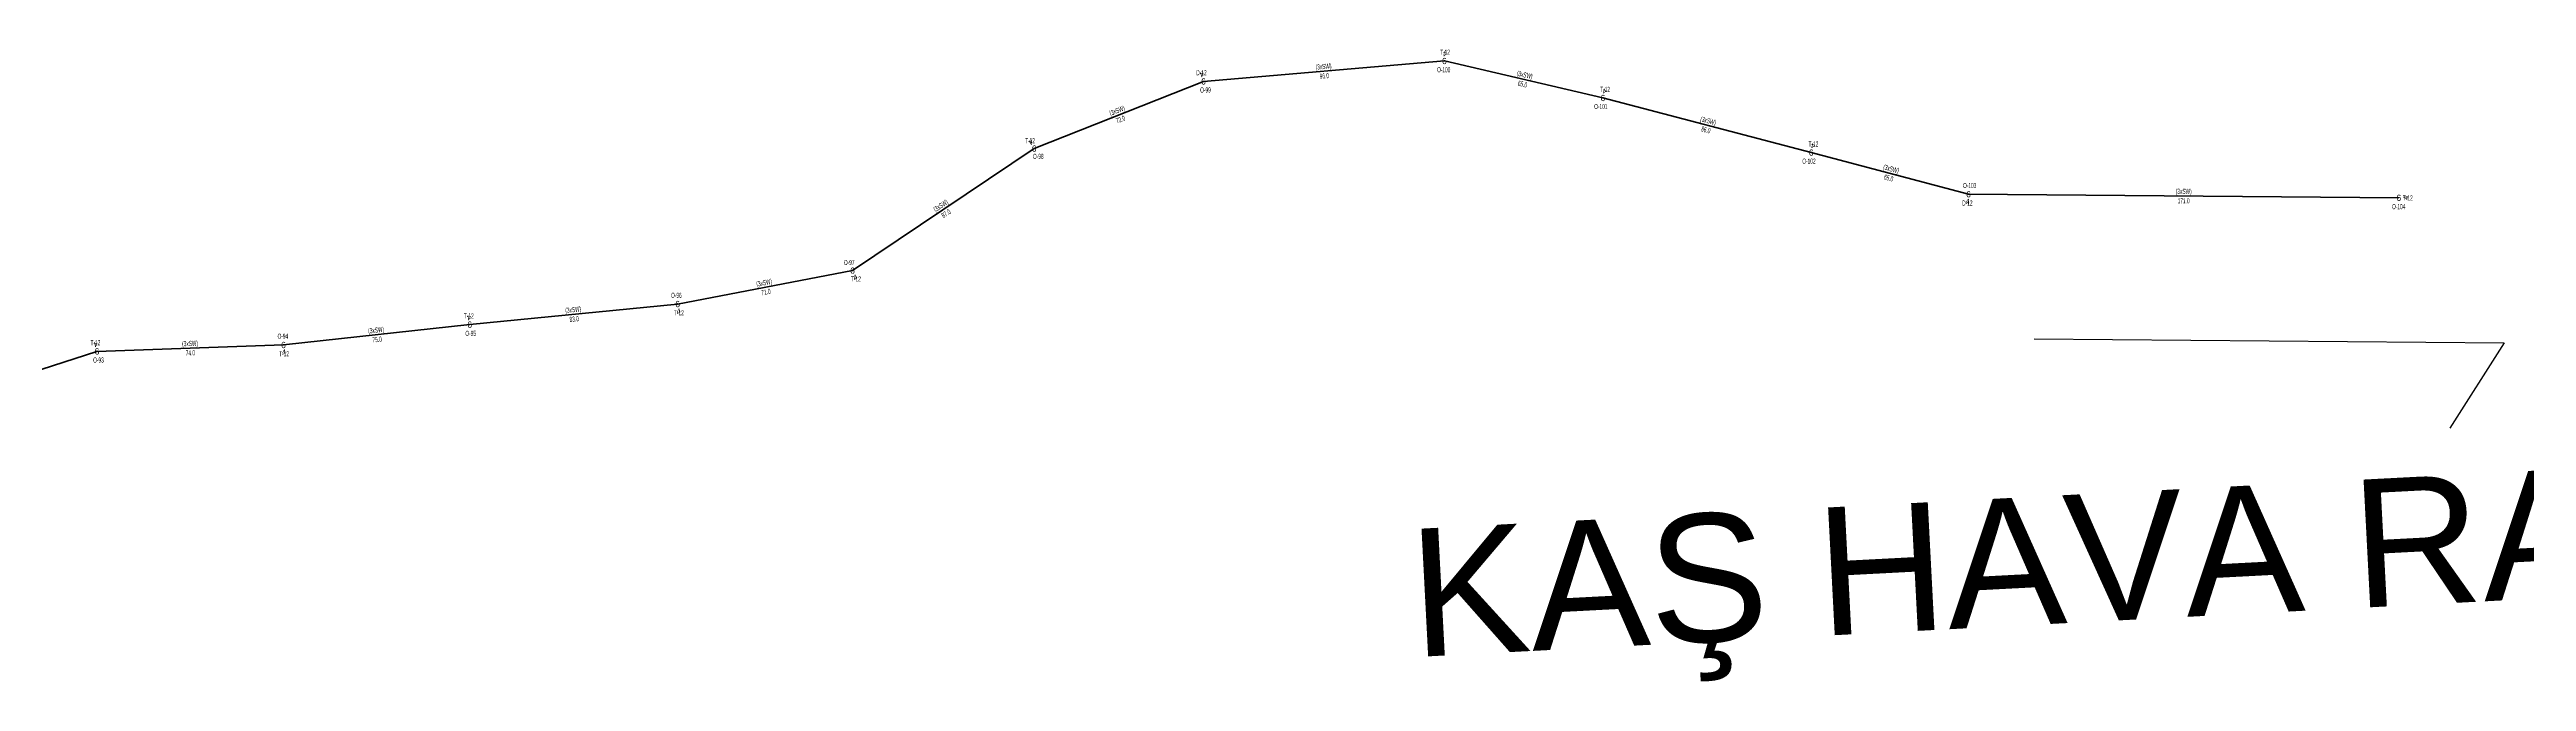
# Model space of a CAD drawing. Header units: millimetres. Extents: x 457514 to 465753, y 4009688 to 4014636.
# Drawn here: x 459356 to 460341, y 4012351 to 4012603 of the extents above; entities that cross this region are included whole.
import ezdxf
from ezdxf.enums import TextEntityAlignment as Align

# ---------------------------------------------------------------- set-up
doc = ezdxf.new("R2010")
doc.units = ezdxf.units.MM
for name, color, linetype, lineweight in [('DIREK_ENH_MEVCUT', 6, 'Continuous', 25), ('HAT_ENH_HAVAI_MEVCUT', 6, 'Continuous', 70), ('KULLANICI', 1, 'Continuous', 25)]:
    doc.layers.add(name, color=color, linetype=linetype, lineweight=lineweight)
doc.styles.add('Direk', font='B_CAD')
doc.styles.get("Standard").update_dxf_attribs({"font": 'Arial'})

msp = doc.modelspace()

# ---------------------------------------------------------------- linework, layer by layer
at = {"layer": 'HAT_ENH_HAVAI_MEVCUT'}
for p, q in [((459814.911851, 4012590.002157), (459910.688419, 4012598.120399)), ((459910.688419, 4012598.120399), (459973.722834, 4012583.417233)), ((459814.911851, 4012590.002157), (459747.61195, 4012563.29893)), ((459973.722834, 4012583.417233), (460056.529, 4012561.695)), ((459675.397627, 4012514.766642), (459747.61195, 4012563.29893)), ((460056.529, 4012561.695), (460119.089, 4012545.133)), ((460119.089, 4012545.133), (460290.137539, 4012543.720338)), ((459605.854201, 4012501.481639), (459675.397627, 4012514.766642)), ((459523.208092, 4012493.294445), (459605.854201, 4012501.481639)), ((459449.146889, 4012485.201718), (459523.208092, 4012493.294445)), ((459301.594164, 4012458.887454), (459374.995732, 4012482.661496)), ((459374.995732, 4012482.661496), (459449.146889, 4012485.201718))]:
    msp.add_line(p, q, dxfattribs=at)
at = {"layer": 'KULLANICI', "flags": 128}
msp.add_lwpolyline([(460145.205326, 4012487.647082), (460332.076918, 4012486.102688), (460310.455411, 4012452.126035)], dxfattribs=at)

# ---------------------------------------------------------------- texts
at = {"layer": 'DIREK_ENH_MEVCUT', "width": 0.53}
for s, p in [('O-100', (459910.435591, 4012594.629543)), ('T-12', (459910.941792, 4012601.618806)), ('D-12', (459814.102241, 4012593.442181)), ('O-99', (459815.713669, 4012586.59524)), ('T-12', (459974.570546, 4012586.83899)), ('O-101', (459972.881181, 4012580.019937)), ('T-12', (459745.958313, 4012566.438943)), ('T-12', (460057.427715, 4012565.105272)), ('O-98', (459749.242833, 4012560.202122)), ('O-102', (460055.63709, 4012558.310551)), ('O-103', (460119.554966, 4012548.601844)), ('D-12', (460118.620402, 4012541.644567)), ('O-104', (460290.108635, 4012540.220457)), ('T-12', (460293.742206, 4012543.690568)), ('O-97', (459674.066184, 4012518.003501)), ('T-12', (459676.744235, 4012511.492915)), ('T-12', (459522.844354, 4012496.786408)), ('O-96', (459605.352809, 4012504.945539)), ('T-12', (459606.357743, 4012498.002881)), ('T-12', (459374.387579, 4012486.126649)), ('O-94', (459448.896708, 4012488.692765)), ('O-95', (459523.570706, 4012489.813279)), ('O-93', (459375.600753, 4012479.214186)), ('T-12', (459449.397607, 4012481.7032))]:
    msp.add_text(s, height=2.05, dxfattribs=at).set_placement(p, align=Align.MIDDLE_CENTER)
at = {"layer": 'DIREK_ENH_MEVCUT', "style": 'Direk'}
for p in [(459910.688419, 4012598.120399), (459814.911851, 4012590.002157), (459973.722834, 4012583.417233), (459747.61195, 4012563.29893), (460056.529, 4012561.695), (460119.089, 4012545.133), (460290.137539, 4012543.720338), (459675.397627, 4012514.766642), (459605.854201, 4012501.481639), (459523.208092, 4012493.294445), (459374.995732, 4012482.661496), (459449.146889, 4012485.201718)]:
    msp.add_text('6', height=2.5, dxfattribs=at).set_placement(p, align=Align.MIDDLE_CENTER)
at = {"layer": 'DIREK_ENH_MEVCUT', "color": 32, "style": 'Direk'}
for rotation, p in [(175.857556, (459910.89068, 4012600.913085)), (193.243554, (459814.270396, 4012592.727692)), (166.08559, (459974.396156, 4012586.13507)), (207.772799, (459746.307243, 4012565.776377)), (165.236408, (460057.242528, 4012564.402559)), (352.349311, (460118.716227, 4012542.357925)), (449.526814, (460292.937444, 4012543.697214)), (382.359221, (459676.462781, 4012512.177154)), (185.946732, (459522.918002, 4012496.079377)), (368.236231, (459606.255314, 4012498.710519)), (189.95433, (459374.511715, 4012485.419345)), (364.099024, (459449.347035, 4012482.408881))]:
    msp.add_text('4', height=2, rotation=rotation, dxfattribs=at).set_placement(p, align=Align.MIDDLE_CENTER)
at = {"layer": 'HAT_ENH_HAVAI_MEVCUT', "lineweight": 30, "width": 0.53}
for rotation, p in [(4.844941, (459862.728344, 4012594.908241, 229955.344209)), (346.870171, (459942.398711, 4012591.596596, 229986.861417)), (381.642168, (459780.948413, 4012577.440623, 229873.805975)), (345.301008, (460015.341597, 4012573.378298, 230028.2645)), (345.171808, (460088.026533, 4012554.235693, 230059.5445)), (359.526814, (460204.62029, 4012545.27664, 230145.06877)), (33.903431, (459711.030663, 4012539.738268, 229873.805975)), (10.815012, (459640.466421, 4012508.959043, 229837.698813)), (5.657449, (459564.447353, 4012498.233901, 229802.9271)), (1.962034, (459412.042209, 4012484.781109, 229724.573445)), (6.236014, (459486.08516, 4012490.093052, 229761.604046))]:
    msp.add_text('(3xSW)', height=2.05, rotation=rotation, dxfattribs=at).set_placement(p, align=Align.CENTER)
for s, rotation, p in [('96.0', 4.844941, (459862.871925, 4012593.214316, 229955.344209)), ('65.0', 346.870171, (459942.012541, 4012589.941037, 229986.861417)), ('72.0', 381.642168, (459781.575388, 4012575.860464, 229873.805975)), ('86.0', 345.301008, (460014.910237, 4012571.733935, 230028.2645)), ('65.0', 345.171808, (460087.591467, 4012552.592307, 230059.5445)), ('87.0', 33.903431, (459711.978914, 4012538.327304, 229873.805975)), ('171.0', 359.526814, (460204.60625, 4012543.576698, 230145.06877)), ('71.0', 10.815012, (459640.785407, 4012507.289238, 229837.698813)), ('83.0', 5.657449, (459564.61494, 4012496.542182, 229802.9271)), ('75.0', 6.236014, (459486.269822, 4012488.403111, 229761.604046)), ('74.0', 1.962034, (459412.100412, 4012483.082106, 229724.573445))]:
    msp.add_text(s, height=2.05, rotation=rotation, dxfattribs=at).set_placement(p, align=Align.TOP_CENTER)
at = {"layer": 'KULLANICI'}
msp.add_text('KAŞ HAVA RADAR', height=50.8537, rotation=2.981481, dxfattribs=at).set_placement((460208.5255, 4012402.7054), align=Align.MIDDLE_CENTER)

doc.saveas('drawing.dxf')
